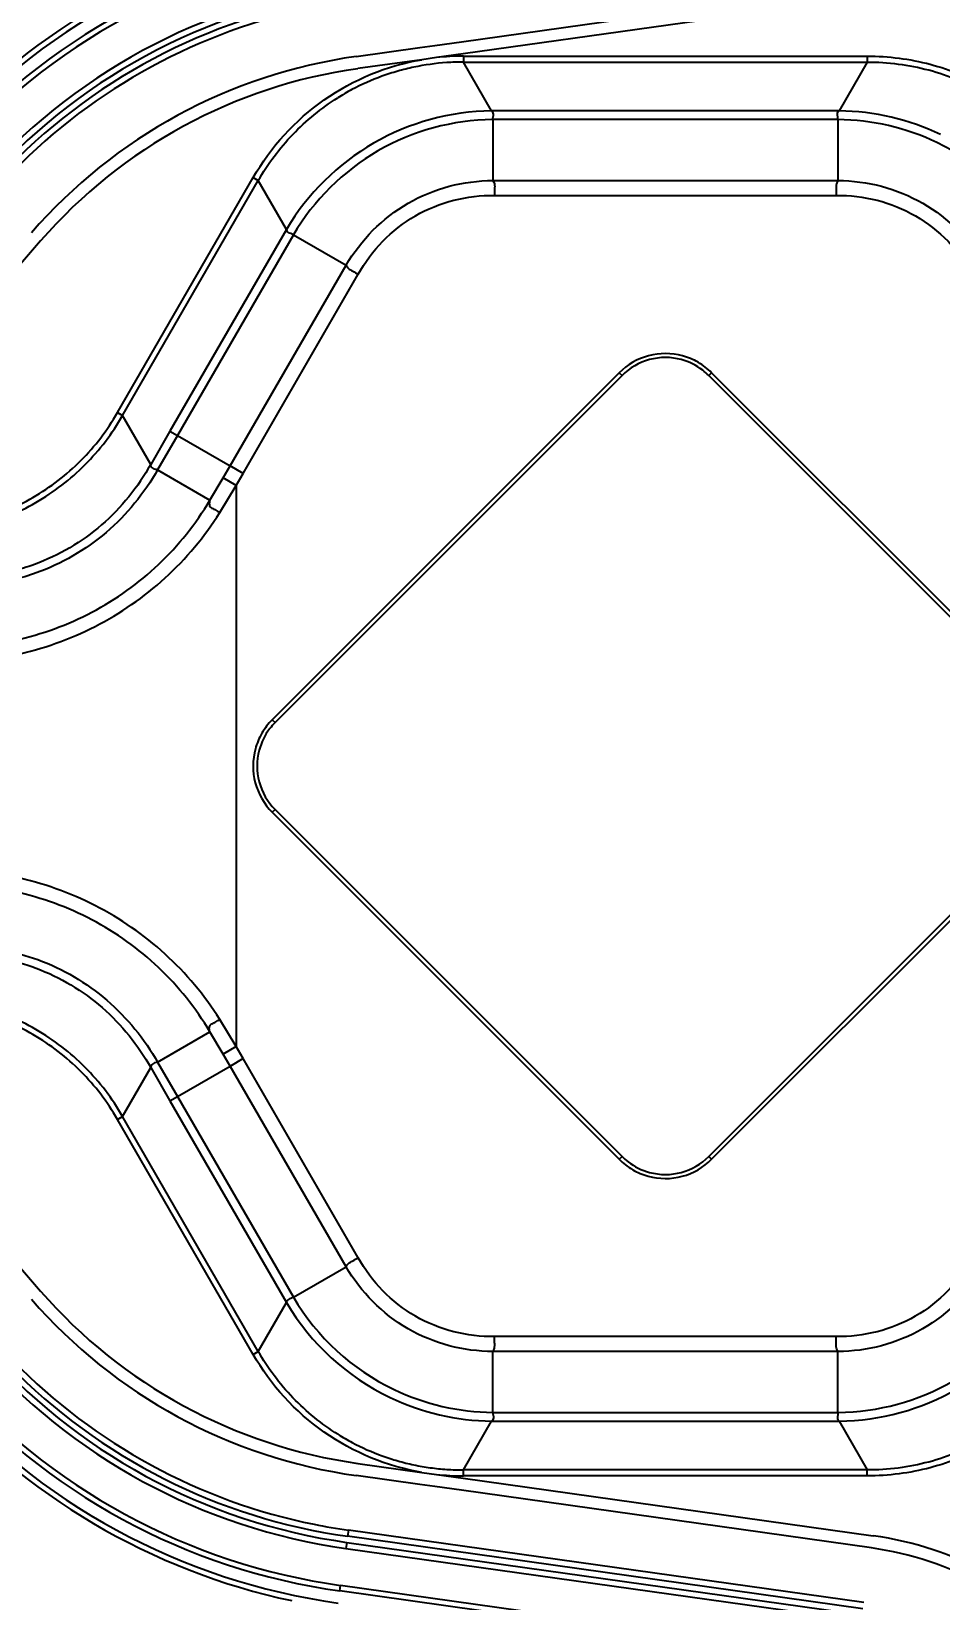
# Model space of a CAD drawing. Header units: millimetres. Extents: x -1070 to 42146, y 1440 to 12921.
# Drawn here: x 6817.6 to 6891.7, y 3449.8 to 3577.7 of the extents above; entities that cross this region are included whole.
import ezdxf

# ---------------------------------------------------------------- set-up
doc = ezdxf.new("R2010")
doc.units = ezdxf.units.MM
doc.layers.add('DIM', color=4, linetype='Continuous')
doc.styles.get("Standard").update_dxf_attribs({"font": 'arial.ttf'})
doc.dimstyles.new('ISO-200', dxfattribs={"dimtxt": 30, "dimasz": 25, "dimexe": 1.25, "dimexo": 5, "dimgap": 5, "dimtad": 1, "dimtoh": 1, "dimdec": 1, "dimdsep": 46, "dimtxsty": 'Standard', "dimcen": 2.5, "dimadec": 0, "dimazin": 0, "dimtfac": 1, "dimtdec": 1, "dimtmove": 0, "dimatfit": 3, "dimfxl": 1, "dimarcsym": 0})

# ---------------------------------------------------------------- blocks, each defined once
blk = doc.blocks.new('*D145')
at = {"layer": 'Defpoints', "color": 0, "transparency": 16777216}
for p in [(6819.27, 3757.83), (6661.75, 2777.83), (6819.27, 2777.83)]:
    blk.add_point(p, dxfattribs=at)
at = {"layer": 'DIM', "color": 0, "lineweight": -2, "transparency": 16777216}
for p, q in [((6814.27, 3757.83), (6660.5, 3757.83)), ((6661.75, 3732.83), (6661.75, 2802.83)), ((6814.27, 2777.83), (6660.5, 2777.83))]:
    blk.add_line(p, q, dxfattribs=at)
at = {"layer": 'DIM', "color": 0, "transparency": 16777216}
for points in [[(6657.58, 3732.83), (6665.92, 3732.83), (6661.75, 3757.83)], [(6657.58, 2802.83), (6665.92, 2802.83), (6661.75, 2777.83)]]:
    blk.add_solid(points, dxfattribs=at)
at = {"layer": 'DIM', "color": 0, "lineweight": -3, "transparency": 16777216, "insert": (6637.33, 3267.83), "char_height": 30, "attachment_point": 5, "rotation": 90}
blk.add_mtext('980 [3\'-2 5/8"]', dxfattribs=at)

msp = doc.modelspace()

# ---------------------------------------------------------------- linework, layer by layer
at = {"color": 7, "linetype": 'Continuous', "lineweight": -3}
for p, q in [((6852.649, 3576.846), (6886.065, 3581.542)), ((6886.204, 3580.552), (6852.788, 3575.856)), ((6849.27, 3576.371), (6850.475, 3576.541)), ((6850.475, 3576.541), (6852.649, 3576.846)), ((6844.058, 3575.639), (6849.27, 3576.371)), ((6849.409, 3575.381), (6844.197, 3574.649)), ((6850.614, 3575.55), (6849.409, 3575.381)), ((6852.788, 3575.856), (6850.614, 3575.55)), ((6852.814, 3575.671), (6885.735, 3575.671)), ((6852.814, 3575.671), (6852.814, 3575.188)), ((6885.735, 3575.671), (6885.735, 3575.188)), ((6855.109, 3571.213), (6852.814, 3575.188)), ((6852.814, 3575.188), (6885.735, 3575.188)), ((6885.735, 3575.188), (6883.44, 3571.213)), ((6883.44, 3571.213), (6855.109, 3571.213)), ((6883.338, 3570.497), (6855.211, 3570.497)), ((6855.211, 3570.497), (6855.211, 3565.534)), ((6883.338, 3570.497), (6883.338, 3565.534)), ((6824.609, 3546.62), (6835.665, 3565.771)), ((6825.027, 3546.379), (6836.084, 3565.529)), ((6835.665, 3565.771), (6836.084, 3565.529)), ((6838.379, 3561.553), (6836.084, 3565.529)), ((6855.211, 3565.534), (6883.338, 3565.534)), ((6855.346, 3564.316), (6883.203, 3564.316)), ((6838.379, 3561.553), (6828.889, 3545.116)), ((6818.345, 3560.612), (6814.048, 3555.669)), ((6838.948, 3561.108), (6829.508, 3544.76)), ((6838.948, 3561.108), (6843.247, 3558.626)), ((6833.808, 3542.277), (6843.247, 3558.626)), ((6834.858, 3541.661), (6844.235, 3557.902)), ((6865.509, 3549.875), (6837.225, 3521.591)), ((6865.739, 3549.646), (6837.455, 3521.361)), ((6865.509, 3549.875), (6865.739, 3549.646)), ((6873.04, 3549.875), (6872.81, 3549.646)), ((6901.094, 3521.361), (6872.81, 3549.646)), ((6901.324, 3521.591), (6873.04, 3549.875)), ((6824.609, 3546.62), (6825.027, 3546.379)), ((6827.322, 3542.404), (6825.027, 3546.379)), ((6828.889, 3545.116), (6827.322, 3542.404)), ((6829.508, 3544.76), (6827.883, 3541.961)), ((6828.889, 3545.116), (6829.508, 3544.76)), ((6829.508, 3544.76), (6833.808, 3542.277)), ((6827.884, 3541.96), (6832.139, 3539.476)), ((6833.226, 3541.304), (6833.808, 3542.277)), ((6834.858, 3541.661), (6833.806, 3542.274)), ((6832.137, 3539.477), (6833.226, 3541.304)), ((6832.948, 3538.476), (6834.275, 3540.681)), ((6834.275, 3540.681), (6833.226, 3541.304)), ((6834.275, 3540.681), (6834.858, 3541.661)), ((6834.275, 3540.681), (6834.275, 3494.971)), ((6837.225, 3521.591), (6837.455, 3521.361)), ((6837.225, 3514.061), (6837.455, 3514.29)), ((6837.225, 3514.061), (6865.509, 3485.776)), ((6837.455, 3514.29), (6865.739, 3486.006)), ((6872.81, 3486.006), (6901.094, 3514.29)), ((6873.04, 3485.776), (6901.324, 3514.061)), ((6827.883, 3493.691), (6832.137, 3496.175)), ((6833.226, 3494.348), (6832.137, 3496.175)), ((6834.275, 3494.971), (6832.948, 3497.176)), ((6834.275, 3494.971), (6833.226, 3494.348)), ((6834.858, 3493.991), (6834.275, 3494.971)), ((6827.883, 3493.691), (6829.508, 3490.892)), ((6829.508, 3490.892), (6833.808, 3493.374)), ((6833.808, 3493.374), (6833.226, 3494.348)), ((6843.247, 3477.026), (6833.808, 3493.374)), ((6834.858, 3493.991), (6833.81, 3493.371)), ((6844.235, 3477.75), (6834.858, 3493.991)), ((6825.027, 3489.273), (6827.322, 3493.248)), ((6827.322, 3493.248), (6828.889, 3490.535)), ((6828.889, 3490.535), (6829.508, 3490.892)), ((6829.508, 3490.892), (6838.948, 3474.544)), ((6828.889, 3490.535), (6838.379, 3474.098)), ((6824.609, 3489.031), (6825.027, 3489.273)), ((6835.665, 3469.881), (6824.609, 3489.031)), ((6836.084, 3470.123), (6825.027, 3489.273)), ((6865.509, 3485.776), (6865.739, 3486.006)), ((6873.04, 3485.776), (6872.81, 3486.006)), ((6814.048, 3479.982), (6818.345, 3475.04)), ((6838.948, 3474.544), (6843.247, 3477.026)), ((6836.084, 3470.123), (6838.379, 3474.098)), ((6883.203, 3471.336), (6855.346, 3471.336)), ((6835.665, 3469.881), (6836.084, 3470.123)), ((6855.211, 3465.155), (6855.211, 3470.118)), ((6883.338, 3470.118), (6855.211, 3470.118)), ((6883.338, 3465.155), (6883.338, 3470.118)), ((6852.814, 3460.463), (6855.109, 3464.439)), ((6855.109, 3464.439), (6883.44, 3464.439)), ((6855.211, 3465.155), (6883.338, 3465.155)), ((6883.44, 3464.439), (6885.735, 3460.463)), ((6844.197, 3461.003), (6849.409, 3460.271)), ((6849.409, 3460.271), (6850.614, 3460.101)), ((6852.814, 3459.981), (6852.814, 3460.463)), ((6885.735, 3460.463), (6852.814, 3460.463)), ((6885.735, 3459.981), (6885.735, 3460.463)), ((6849.27, 3459.28), (6844.058, 3460.013)), ((6850.475, 3459.111), (6849.27, 3459.28)), ((6852.649, 3458.806), (6850.475, 3459.111)), ((6850.614, 3460.101), (6852.788, 3459.796)), ((6852.788, 3459.796), (6886.204, 3455.1)), ((6885.735, 3459.981), (6852.814, 3459.981)), ((6886.065, 3454.109), (6852.649, 3458.806)), ((6843.432, 3455.557), (6843.362, 3455.062)), ((6885.369, 3449.158), (6843.362, 3455.062)), ((6885.438, 3449.653), (6843.432, 3455.557)), ((6843.293, 3454.566), (6843.223, 3454.071)), ((6843.223, 3454.071), (6885.23, 3448.168)), ((6843.293, 3454.566), (6885.299, 3448.663)), ((6842.736, 3450.605), (6842.8, 3451.059)), ((6884.742, 3444.702), (6842.736, 3450.605)), ((6884.806, 3445.156), (6842.8, 3451.059))]:
    msp.add_line(p, q, dxfattribs=at)
for centre, radius, start, end in [((6850.042, 3533.057), 53.958, 102.01469, 139), ((6850.042, 3533.057), 53.5, 98, 139), ((6850.042, 3533.057), 52.5, 98, 139), ((6850.042, 3533.057), 52.042, 98, 139), ((6850.042, 3533.057), 49, 98, 139), ((6850.042, 3533.057), 48.5, 98, 139), ((6850.042, 3533.057), 48, 98, 135.58333), ((6850.042, 3533.057), 47.5, 101.41999, 135.58009), ((6850.042, 3533.057), 43, 98, 139), ((6852.822, 3555.448), 20.224, 90.02195, 96.26797), ((6850.042, 3533.057), 42, 98, 139), ((6852.695, 3556.074), 19.103, 109.96939, 118.01769), ((6852.727, 3555.981), 19.201, 105.94902, 109.96385), ((6852.735, 3555.952), 19.231, 101.9273, 105.94917), ((6852.784, 3555.684), 19.503, 93.92788, 101.90674), ((6852.798, 3555.537), 19.651, 89.95265, 93.93785), ((6852.709, 3556.052), 19.129, 118.02453, 122.03551), ((6855.354, 3551.464), 19.749, 90.70669, 119.98478), ((6855.391, 3551.396), 19.103, 90.53943, 119.97927), ((6883.158, 3551.393), 19.105, 64.46362, 89.46042), ((6883.195, 3551.459), 19.754, 64.45843, 89.29151), ((6855.359, 3551.468), 19.748, 120.00496, 149.29403), ((6855.403, 3551.399), 19.106, 120.01571, 149.45779), ((6883.158, 3551.41), 19.09, 30.5313, 64.44116), ((6869.275, 3546.11), 5.325, 104.94304, 135), ((6869.275, 3546.11), 5, 104.9999, 135), ((6869.275, 3546.11), 5.325, 74.72247, 104.94304), ((6869.275, 3546.11), 5, 74.99989, 104.9999), ((6869.275, 3546.11), 5, 52.49996, 74.99989), ((6869.275, 3546.11), 5.325, 59.97538, 74.72247), ((6869.275, 3546.11), 5.325, 45, 59.97538), ((6869.275, 3546.11), 5, 45, 52.49996), ((6840.99, 3517.826), 5.325, 135, 149.97538), ((6840.99, 3517.826), 5.325, 149.97538, 164.72247), ((6840.99, 3517.826), 5, 142.49996, 164.99989), ((6840.99, 3517.826), 5, 135, 142.49996), ((6840.99, 3517.826), 5.325, 164.72247, 194.94304), ((6840.99, 3517.826), 5, 164.99989, 194.9999), ((6840.99, 3517.826), 5.325, 194.94304, 225), ((6840.99, 3517.826), 5, 194.9999, 225), ((6869.275, 3489.542), 5.325, 225, 239.97538), ((6869.275, 3489.542), 5, 225, 232.49996), ((6869.275, 3489.542), 5, 284.9999, 315), ((6869.275, 3489.542), 5.325, 284.94304, 315), ((6869.275, 3489.542), 5, 232.49996, 254.99989), ((6869.275, 3489.542), 5.325, 239.97538, 254.72247), ((6869.275, 3489.542), 5.325, 254.72247, 284.94304), ((6869.275, 3489.542), 5, 254.99989, 284.9999), ((6850.042, 3502.594), 43, 221, 262), ((6850.042, 3502.594), 42, 221, 262), ((6855.391, 3484.242), 19.09, 210.53138, 244.4411), ((6855.352, 3484.177), 19.739, 210.69962, 244.44416), ((6850.042, 3502.594), 49, 221, 262), ((6850.042, 3502.594), 48.5, 221, 262), ((6850.042, 3502.594), 47.5, 224.41999, 258.58009), ((6850.042, 3502.594), 52.5, 221, 262), ((6850.042, 3502.594), 52.042, 221, 262), ((6850.042, 3502.594), 48, 224.41667, 262), ((6850.042, 3502.594), 53.958, 221, 257.98531), ((6850.042, 3502.594), 53.5, 221, 262), ((6855.391, 3484.259), 19.105, 244.46362, 269.46042), ((6883.158, 3484.259), 19.106, 270.54189, 299.97684), ((6883.196, 3484.187), 19.748, 270.70582, 299.98565), ((6855.354, 3484.193), 19.754, 244.45842, 269.29152), ((6852.709, 3479.6), 19.129, 238.03862, 242.05016), ((6852.695, 3479.579), 19.104, 242.05703, 250.10134), ((6852.727, 3479.673), 19.203, 250.10684, 254.11701), ((6852.735, 3479.702), 19.233, 254.11685, 258.12935), ((6852.763, 3479.844), 19.378, 258.13575, 262.12851), ((6852.793, 3480.059), 19.595, 262.12704, 266.08717), ((6852.798, 3480.114), 19.651, 266.08553, 270.0476), ((6852.822, 3480.202), 20.221, 263.73406, 269.97892), ((6850.042, 3502.594), 47.5, 258.58009, 262), ((6882.307, 3427.372), 28, 41, 82), ((6882.307, 3427.372), 27, 41, 82)]:
    msp.add_arc(centre, radius, start, end, dxfattribs=at)
for points, knots in [([(6835.665, 3565.771), (6837.098, 3568.251), (6841.084, 3572.652), (6846.587, 3574.895), (6849.409, 3575.381)], [0, 0, 0, 0, 0.5000307, 1, 1, 1, 1]), ([(6885.735, 3575.671), (6887.459, 3575.671), (6890.924, 3575.226), (6895.758, 3573.231), (6899.903, 3570.041), (6902.022, 3567.263), (6902.884, 3565.771)], [0, 0, 0, 0, 0.2500182, 0.4999978, 0.7499776, 1, 1, 1, 1]), ([(6885.735, 3575.188), (6887.417, 3575.19), (6890.799, 3574.758), (6895.517, 3572.813), (6899.561, 3569.699), (6901.626, 3566.987), (6902.465, 3565.529)], [0, 0, 0, 0, 0.2500207, 0.4999976, 0.7499747, 1, 1, 1, 1]), ([(6836.084, 3565.529), (6836.867, 3566.889), (6838.768, 3569.432), (6841.232, 3571.435), (6842.562, 3572.268)], [0, 0, 0, 0, 0.5000387, 1, 1, 1, 1]), ([(6855.197, 3570.497), (6855.19, 3570.648), (6855.318, 3570.889), (6855.193, 3571.157), (6855.109, 3571.213)], [0, 0, 0, 0, 0.6002127, 1, 1, 1, 1]), ([(6883.352, 3570.497), (6883.359, 3570.648), (6883.231, 3570.889), (6883.356, 3571.157), (6883.44, 3571.213)], [0, 0, 0, 0, 0.6002465, 1, 1, 1, 1]), ([(6843.246, 3558.626), (6844.443, 3560.689), (6847.972, 3564.259), (6852.828, 3565.528), (6855.211, 3565.534)], [0, 0, 0, 0, 0.5001764, 1, 1, 1, 1]), ([(6855.209, 3565.534), (6855.262, 3565.453), (6855.378, 3565.223), (6855.345, 3564.797), (6855.347, 3564.481), (6855.346, 3564.316)], [0, 0, 0, 0, 0.2313629, 0.6025406, 1, 1, 1, 1]), ([(6883.34, 3565.534), (6883.286, 3565.454), (6883.166, 3565.224), (6883.201, 3564.797), (6883.201, 3564.481), (6883.203, 3564.316)], [0, 0, 0, 0, 0.2316873, 0.6026129, 1, 1, 1, 1]), ([(6883.338, 3565.534), (6885.723, 3565.529), (6890.579, 3564.258), (6894.107, 3560.687), (6895.303, 3558.626)], [0, 0, 0, 0, 0.5001695, 1, 1, 1, 1]), ([(6844.235, 3557.902), (6845.312, 3559.843), (6848.576, 3563.214), (6853.127, 3564.353), (6855.346, 3564.316)], [0, 0, 0, 0, 0.5001427, 1, 1, 1, 1]), ([(6883.203, 3564.316), (6885.424, 3564.353), (6889.975, 3563.214), (6893.238, 3559.842), (6894.315, 3557.902)], [0, 0, 0, 0, 0.5001835, 1, 1, 1, 1]), ([(6838.955, 3561.12), (6838.829, 3561.202), (6838.556, 3561.213), (6838.388, 3561.453), (6838.379, 3561.553)], [0, 0, 0, 0, 0.6005334, 1, 1, 1, 1]), ([(6843.247, 3558.628), (6843.291, 3558.542), (6843.432, 3558.326), (6843.818, 3558.142), (6844.091, 3557.983), (6844.235, 3557.902)], [0, 0, 0, 0, 0.2314127, 0.6025448, 1, 1, 1, 1]), ([(6808.297, 3537.202), (6809.937, 3537.203), (6813.233, 3537.626), (6817.831, 3539.524), (6821.774, 3542.558), (6823.789, 3545.2), (6824.609, 3546.62)], [0, 0, 0, 0, 0.2500201, 0.4999994, 0.7499786, 1, 1, 1, 1]), ([(6808.297, 3536.72), (6809.979, 3536.721), (6813.358, 3537.158), (6818.073, 3539.106), (6822.117, 3542.215), (6824.185, 3544.923), (6825.027, 3546.379)], [0, 0, 0, 0, 0.2500218, 0.4999992, 0.7499766, 1, 1, 1, 1]), ([(6827.321, 3542.406), (6826.283, 3540.556), (6823.572, 3537.174), (6819.825, 3534.971), (6817.837, 3534.248)], [0, 0, 0, 0, 0.5007432, 1, 1, 1, 1]), ([(6827.884, 3541.96), (6826.796, 3540.045), (6823.95, 3536.558), (6820.049, 3534.297), (6817.981, 3533.555)], [0, 0, 0, 0, 0.5007245, 1, 1, 1, 1]), ([(6827.877, 3541.951), (6827.795, 3541.965), (6827.648, 3542.005), (6827.457, 3542.093), (6827.332, 3542.233), (6827.319, 3542.349), (6827.322, 3542.404)], [0, 0, 0, 0, 0.317012, 0.5787759, 0.7918152, 1, 1, 1, 1]), ([(6809.652, 3527.513), (6811.864, 3527.428), (6816.342, 3527.788), (6822.677, 3530.099), (6828.175, 3534.029), (6830.997, 3537.562), (6832.139, 3539.476)], [0, 0, 0, 0, 0.2489337, 0.4988597, 0.7493437, 1, 1, 1, 1]), ([(6832.139, 3539.477), (6832.108, 3539.354), (6832.068, 3539.171), (6832.146, 3538.934), (6832.296, 3538.832), (6832.462, 3538.764), (6832.688, 3538.653), (6832.841, 3538.541), (6832.948, 3538.476)], [0, 0, 0, 0, 0.2588532, 0.3715614, 0.485611, 0.6133119, 0.7432886, 1, 1, 1, 1]), ([(6809.37, 3526.299), (6811.669, 3526.216), (6816.321, 3526.587), (6822.923, 3528.925), (6828.701, 3532.913), (6831.712, 3536.517), (6832.948, 3538.476)], [0, 0, 0, 0, 0.2490106, 0.4989406, 0.7493883, 1, 1, 1, 1]), ([(6817.981, 3533.555), (6817.37, 3533.335), (6814.902, 3532.592), (6812.284, 3532.362), (6810.361, 3532.472)], [0, 0, 0, 0, 0.2520419, 1, 1, 1, 1]), ([(6817.837, 3534.248), (6817.247, 3534.033), (6814.865, 3533.306), (6812.336, 3533.083), (6810.479, 3533.187)], [0, 0, 0, 0, 0.2523936, 1, 1, 1, 1]), ([(6832.948, 3497.176), (6831.712, 3499.135), (6828.699, 3502.739), (6822.921, 3506.728), (6816.319, 3509.066), (6811.669, 3509.436), (6809.37, 3509.353)], [0, 0, 0, 0, 0.2506514, 0.5011534, 0.7510872, 1, 1, 1, 1]), ([(6832.139, 3496.176), (6830.996, 3498.09), (6828.174, 3501.624), (6822.675, 3505.554), (6816.34, 3507.865), (6811.863, 3508.224), (6809.652, 3508.139)], [0, 0, 0, 0, 0.2506954, 0.5012392, 0.7511743, 1, 1, 1, 1]), ([(6810.36, 3503.18), (6811.013, 3503.217), (6813.639, 3503.239), (6816.272, 3502.727), (6818.121, 3502.046)], [0, 0, 0, 0, 0.2490716, 1, 1, 1, 1]), ([(6810.479, 3502.465), (6811.109, 3502.5), (6813.643, 3502.52), (6816.186, 3502.02), (6817.969, 3501.355)], [0, 0, 0, 0, 0.2487107, 1, 1, 1, 1]), ([(6817.969, 3501.355), (6819.93, 3500.623), (6823.621, 3498.423), (6826.294, 3495.075), (6827.321, 3493.246)], [0, 0, 0, 0, 0.4993664, 1, 1, 1, 1]), ([(6818.121, 3502.046), (6820.16, 3501.296), (6824.002, 3499.037), (6826.808, 3495.585), (6827.884, 3493.692)], [0, 0, 0, 0, 0.4993759, 1, 1, 1, 1]), ([(6825.027, 3489.273), (6824.185, 3490.728), (6822.117, 3493.436), (6818.073, 3496.546), (6813.358, 3498.493), (6809.979, 3498.93), (6808.297, 3498.932)], [0, 0, 0, 0, 0.2500223, 0.4999994, 0.749977, 1, 1, 1, 1]), ([(6824.609, 3489.031), (6823.789, 3490.452), (6821.774, 3493.094), (6817.831, 3496.128), (6813.233, 3498.026), (6809.937, 3498.449), (6808.297, 3498.449)], [0, 0, 0, 0, 0.2500204, 0.4999992, 0.7499788, 1, 1, 1, 1]), ([(6832.136, 3496.176), (6832.105, 3496.298), (6832.066, 3496.483), (6832.145, 3496.719), (6832.295, 3496.821), (6832.461, 3496.89), (6832.687, 3497.001), (6832.841, 3497.112), (6832.948, 3497.176)], [0, 0, 0, 0, 0.2588781, 0.3719881, 0.4861935, 0.6136549, 0.7434334, 1, 1, 1, 1]), ([(6827.89, 3493.681), (6827.805, 3493.674), (6827.651, 3493.647), (6827.455, 3493.56), (6827.331, 3493.416), (6827.318, 3493.3), (6827.321, 3493.246)], [0, 0, 0, 0, 0.3211429, 0.5823459, 0.7941825, 1, 1, 1, 1]), ([(6855.211, 3470.118), (6852.826, 3470.123), (6847.97, 3471.393), (6844.442, 3474.964), (6843.246, 3477.025)], [0, 0, 0, 0, 0.5001573, 1, 1, 1, 1]), ([(6843.247, 3477.024), (6843.291, 3477.109), (6843.434, 3477.324), (6843.818, 3477.509), (6844.091, 3477.669), (6844.235, 3477.75)], [0, 0, 0, 0, 0.2312168, 0.6025027, 1, 1, 1, 1]), ([(6855.346, 3471.336), (6853.126, 3471.298), (6848.574, 3472.438), (6845.311, 3475.81), (6844.235, 3477.75)], [0, 0, 0, 0, 0.5001692, 1, 1, 1, 1]), ([(6894.315, 3477.75), (6893.237, 3475.809), (6889.973, 3472.437), (6885.422, 3471.298), (6883.203, 3471.336)], [0, 0, 0, 0, 0.5001937, 1, 1, 1, 1]), ([(6895.303, 3477.025), (6894.106, 3474.963), (6890.577, 3471.392), (6885.721, 3470.123), (6883.338, 3470.118)], [0, 0, 0, 0, 0.5001796, 1, 1, 1, 1]), ([(6838.955, 3474.532), (6838.828, 3474.45), (6838.555, 3474.441), (6838.386, 3474.199), (6838.379, 3474.098)], [0, 0, 0, 0, 0.60026, 1, 1, 1, 1]), ([(6855.209, 3470.118), (6855.262, 3470.198), (6855.38, 3470.428), (6855.347, 3470.855), (6855.348, 3471.171), (6855.346, 3471.336)], [0, 0, 0, 0, 0.231503, 0.602572, 1, 1, 1, 1]), ([(6883.34, 3470.118), (6883.288, 3470.199), (6883.171, 3470.429), (6883.204, 3470.855), (6883.202, 3471.171), (6883.203, 3471.336)], [0, 0, 0, 0, 0.2313445, 0.6025363, 1, 1, 1, 1]), ([(6849.409, 3460.271), (6846.587, 3460.757), (6841.084, 3463), (6837.098, 3467.401), (6835.665, 3469.881)], [0, 0, 0, 0, 0.4999671, 1, 1, 1, 1]), ([(6842.583, 3463.371), (6841.248, 3464.204), (6838.776, 3466.21), (6836.869, 3468.759), (6836.084, 3470.123)], [0, 0, 0, 0, 0.4999582, 1, 1, 1, 1]), ([(6902.465, 3470.123), (6901.626, 3468.665), (6899.561, 3465.953), (6895.517, 3462.839), (6890.799, 3460.894), (6887.417, 3460.462), (6885.735, 3460.463)], [0, 0, 0, 0, 0.2500216, 0.4999981, 0.7499754, 1, 1, 1, 1]), ([(6902.884, 3469.881), (6902.022, 3468.388), (6899.903, 3465.61), (6895.758, 3462.421), (6890.924, 3460.426), (6887.459, 3459.981), (6885.735, 3459.981)], [0, 0, 0, 0, 0.2500188, 0.4999979, 0.749978, 1, 1, 1, 1]), ([(6855.197, 3465.155), (6855.19, 3465.004), (6855.318, 3464.763), (6855.193, 3464.495), (6855.109, 3464.439)], [0, 0, 0, 0, 0.6002474, 1, 1, 1, 1]), ([(6883.352, 3465.155), (6883.36, 3465.004), (6883.231, 3464.763), (6883.356, 3464.495), (6883.44, 3464.439)], [0, 0, 0, 0, 0.6002424, 1, 1, 1, 1])]:
    msp.add_open_spline(points, degree=3, knots=knots, dxfattribs=at)

# ---------------------------------------------------------------- dimensions: what is measured, and where the dimension line sits
at = {"layer": 'DIM', "color": 7, "lineweight": -3}
dim = msp.add_linear_dim(base=(6661.75, 2777.826), p1=(6819.275, 3757.826), p2=(6819.275, 2777.826), angle=90, dimstyle='ISO-200', dxfattribs=at)
dim.commit()
dim.dimension.update_dxf_attribs({"geometry": '*D145', "text_midpoint": (6637.33, 3267.826)})

doc.saveas('drawing.dxf')
